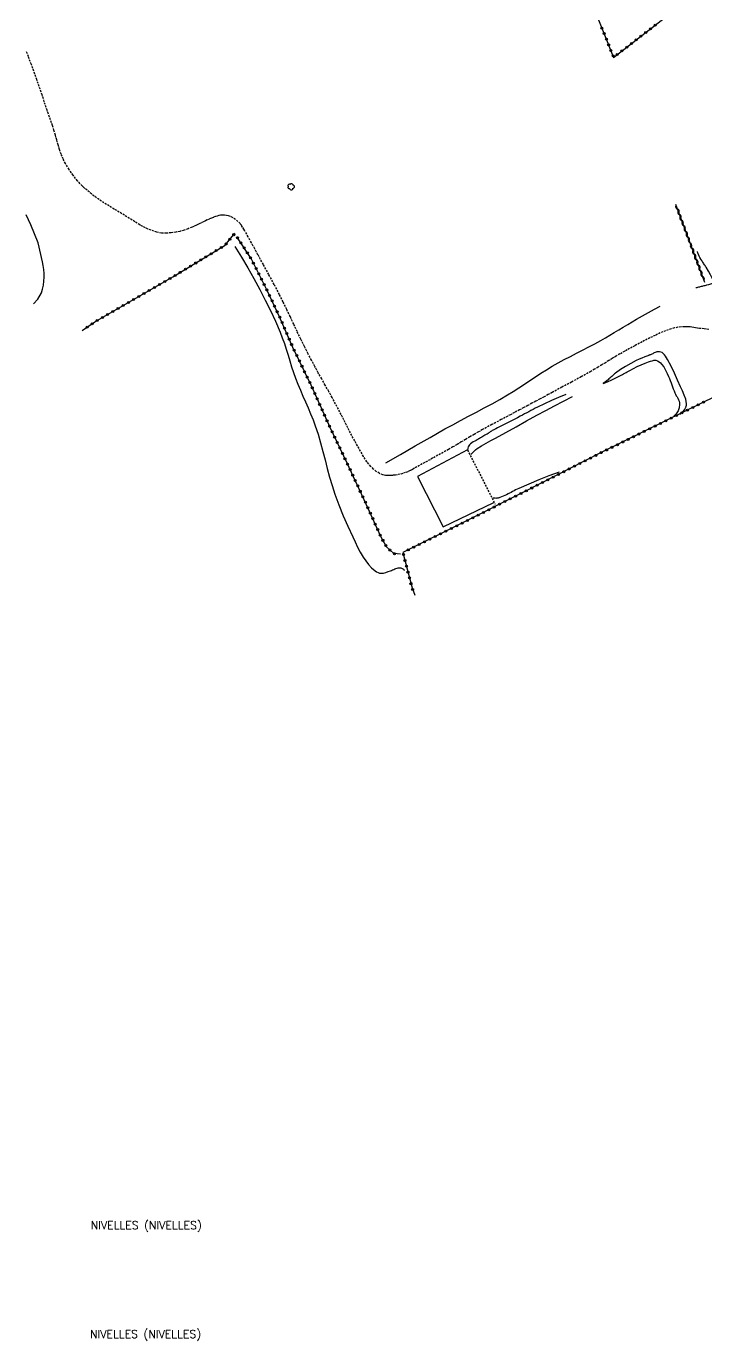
# Model space of a CAD drawing. Header units: millimetres. Extents: x 147000 to 148000, y 141000 to 142001.
# Drawn here: x 147000 to 147169.8, y 141484.6 to 141813.2 of the extents above; entities that cross this region are included whole.
import ezdxf
from ezdxf.enums import TextEntityAlignment as Align

# ---------------------------------------------------------------- set-up
doc = ezdxf.new("R2010")
doc.units = ezdxf.units.MM
doc.linetypes.add('DASHED', pattern=[0.75, 0.5, -0.25])
doc.layers.get('0').update_dxf_attribs({"linetype": 'CONTINUOUS'})
for name, color, linetype in [('W0070', 7, 'DASHED'), ('W0112', 1, 'DASHED'), ('W0211', 2, 'CONTINUOUS'), ('W0214', 2, 'CONTINUOUS'), ('W0300', 7, 'CONTINUOUS'), ('W0310', 3, 'CONTINUOUS'), ('W0322', 7, 'CONTINUOUS'), ('W0323', 7, 'CONTINUOUS'), ('W0333', 7, 'CONTINUOUS'), ('W0515', 5, 'CONTINUOUS'), ('W0980', 7, 'CONTINUOUS')]:
    doc.layers.add(name, color=color, linetype=linetype)
doc.styles.get("Standard").update_dxf_attribs({"font": 'romans.shx', "width": 0.85})

# ---------------------------------------------------------------- blocks, each defined once
blk = doc.blocks.new('T300')
for p, q in [((-0.8, 0.51), (-0.86, 0.34)), ((-0.86, 0.34), (-0.86, 0.17)), ((-0.86, 0.17), (-0.74, 0.06)), ((-0.69, 0.63), (-0.8, 0.51)), ((-0.8, -0.06), (-0.74, 0.06)), ((-0.74, 0.06), (-0.69, 0.11)), ((-0.57, 0.69), (-0.69, 0.63)), ((-0.46, 0.69), (-0.57, 0.69)), ((-0.29, 0.63), (-0.46, 0.69)), ((-0.29, 0.63), (-0.17, 0.74)), ((-0.23, 0.57), (-0.29, 0.63)), ((-0.17, 0.74), (-0.06, 0.8)), ((-0.06, 0.8), (0.06, 0.8)), ((0.06, 0.8), (0.23, 0.74)), ((0.23, 0.74), (0.34, 0.63)), ((0.34, 0.63), (0.4, 0.51)), ((0.46, 0.46), (0.34, 0.46)), ((0.4, 0.51), (0.4, 0.46)), ((0.57, 0.4), (0.46, 0.46)), ((0.57, 0.4), (0.69, 0.29)), ((0.69, 0.29), (0.74, 0.17)), ((0.74, 0.06), (0.69, -0.17)), ((0.74, 0.17), (0.74, 0.06)), ((-0.8, -0.17), (-0.8, -0.06)), ((-0.8, -0.23), (-0.8, -0.17)), ((-0.74, -0.34), (-0.8, -0.23)), ((-0.69, -0.4), (-0.74, -0.34)), ((-0.51, -0.46), (-0.69, -0.4)), ((-0.4, -0.46), (-0.51, -0.46)), ((-0.4, -0.46), (-0.34, -0.46)), ((-0.34, -0.46), (-0.34, -0.4)), ((-0.34, -0.51), (-0.34, -0.46)), ((-0.29, -0.63), (-0.34, -0.51)), ((-0.17, -0.74), (-0.29, -0.63)), ((-0.06, -0.8), (-0.17, -0.74)), ((0.06, -0.8), (-0.06, -0.8)), ((0.17, -0.74), (0.06, -0.8)), ((0.23, -0.69), (0.17, -0.74)), ((0.29, -0.46), (0.23, -0.46)), ((0.29, -0.63), (0.23, -0.69)), ((0.46, -0.4), (0.29, -0.46)), ((0.34, -0.51), (0.29, -0.63)), ((0.34, -0.51), (0.34, -0.46)), ((0.57, -0.34), (0.46, -0.4)), ((0.63, -0.29), (0.57, -0.34)), ((0.69, -0.17), (0.63, -0.29))]:
    blk.add_line(p, q)
blk = doc.blocks.new('t310o')
at = {"color": 0, "linetype": 'Continuous'}
for centre, start, end in [((-0.5, 0.38), 216.8699, 323.1304), ((0.5, -0.37), 36.8699, 143.1303)]:
    blk.add_arc(centre, 0.625, start, end, dxfattribs=at)
blk = doc.blocks.new('t323o')
at = {"color": 0, "linetype": 'Continuous'}
for radius in [0.25, 0.15]:
    blk.add_circle((0, 0), radius, dxfattribs=at)
blk = doc.blocks.new('t322o')
at = {"color": 0, "linetype": 'Continuous'}
for radius in [0.25, 0.15]:
    blk.add_circle((0, 0), radius, dxfattribs=at)

msp = doc.modelspace()

# ---------------------------------------------------------------- linework, layer by layer
at = {"layer": 'W0070'}
for points in [[(147014, 141773.33), (147012.8, 141774.61), (147011.69, 141775.97), (147010.68, 141777.41), (147009.79, 141778.92), (147009.23, 141780.05), (147008.74, 141781.22), (147008.32, 141782.41), (147007.95, 141783.61), (147007.61, 141784.82), (147007.27, 141786.02), (147006.91, 141787.22), (147006.53, 141788.41), (147005.22, 141792.23), (147003.93, 141796.06), (147002.62, 141799.88), (147001.26, 141803.68), (147000.53, 141805.64), (147000, 141807.03)], [(147170.62, 141737.46), (147169.41, 141737.59), (147168.21, 141737.71), (147167.74, 141737.77), (147167.28, 141737.83), (147166.82, 141737.91), (147166.35, 141737.98), (147165.89, 141738.05), (147165.42, 141738.1), (147164.95, 141738.13), (147164.48, 141738.13), (147163.63, 141738.08), (147162.8, 141737.97), (147161.97, 141737.81), (147161.16, 141737.59), (147159.78, 141737.13), (147158.45, 141736.56), (147157.14, 141735.94), (147155.84, 141735.31), (147153.94, 141734.36), (147152.06, 141733.36), (147150.21, 141732.34), (147148.36, 141731.3), (147147.44, 141730.77), (147146.53, 141730.22), (147145.62, 141729.67), (147144.72, 141729.12), (147143.81, 141728.56), (147142.91, 141728.01), (147142, 141727.47), (147141.08, 141726.93), (147138.68, 141725.59), (147136.27, 141724.28), (147133.85, 141722.99), (147131.43, 141721.69), (147130.42, 141721.15), (147129.4, 141720.6), (147128.39, 141720.06), (147127.37, 141719.52), (147126.35, 141718.98), (147125.34, 141718.44), (147124.32, 141717.9), (147123.3, 141717.35), (147120.99, 141716.13), (147118.67, 141714.9), (147116.35, 141713.67), (147114.05, 141712.41), (147112.98, 141711.8), (147111.91, 141711.19), (147110.84, 141710.56), (147109.78, 141709.93), (147108.72, 141709.3), (147107.65, 141708.68), (147106.58, 141708.05), (147105.51, 141707.44), (147103.54, 141706.33), (147101.56, 141705.24), (147099.58, 141704.16), (147097.6, 141703.08), (147097.04, 141702.77), (147096.49, 141702.45), (147095.93, 141702.15), (147095.35, 141701.88), (147094.73, 141701.64), (147094.09, 141701.43), (147093.44, 141701.25), (147092.78, 141701.11), (147092.2, 141701.01), (147091.61, 141700.96), (147091.01, 141700.93), (147090.42, 141700.93), (147090.1, 141700.93), (147089.77, 141700.93), (147089.43, 141700.97), (147089.11, 141701.06), (147088.26, 141701.45), (147087.48, 141701.96), (147086.77, 141702.55), (147086.11, 141703.19), (147085.13, 141704.37), (147084.29, 141705.66), (147083.54, 141706.99), (147082.8, 141708.3), (147082.07, 141709.59), (147081.36, 141710.9), (147080.67, 141712.21), (147080, 141713.53), (147079.34, 141714.86), (147078.67, 141716.18), (147077.99, 141717.5), (147077.3, 141718.81), (147076.45, 141720.39), (147075.58, 141721.95), (147074.71, 141723.51), (147073.84, 141725.07), (147072.97, 141726.63), (147072.1, 141728.2), (147071.26, 141729.77), (147070.42, 141731.36), (147069.5, 141733.19), (147068.6, 141735.04), (147067.71, 141736.89), (147066.84, 141738.75), (147065.97, 141740.61), (147065.08, 141742.46), (147064.19, 141744.31), (147063.27, 141746.15), (147061.96, 141748.66), (147060.61, 141751.16), (147059.25, 141753.64), (147057.89, 141756.13), (147057.08, 141757.62), (147056.27, 141759.1), (147055.45, 141760.58), (147054.61, 141762.05), (147054.34, 141762.52), (147054.07, 141763), (147053.78, 141763.47), (147053.44, 141763.9), (147052.9, 141764.43), (147052.32, 141764.91), (147051.69, 141765.33), (147051.01, 141765.67), (147050.52, 141765.85), (147050.02, 141765.96), (147049.51, 141766.02), (147048.99, 141766.02), (147048.55, 141765.98), (147048.12, 141765.89), (147047.7, 141765.76), (147047.28, 141765.63), (147046.76, 141765.45), (147046.25, 141765.25), (147045.74, 141765.03), (147045.24, 141764.81), (147044.76, 141764.59), (147044.28, 141764.36), (147043.81, 141764.12), (147043.34, 141763.88), (147042.86, 141763.65), (147042.39, 141763.42), (147041.9, 141763.2), (147041.42, 141763), (147040.42, 141762.62), (147039.42, 141762.26), (147038.4, 141761.96), (147037.35, 141761.75), (147036.18, 141761.59), (147035, 141761.51), (147033.8, 141761.54), (147032.62, 141761.73), (147030.43, 141762.49), (147028.38, 141763.57), (147026.44, 141764.79), (147024.52, 141765.99), (147021.96, 141767.52), (147019.42, 141769.08), (147016.94, 141770.78), (147014.64, 141772.71), (147014.48, 141772.86), (147014.32, 141773.02), (147014.16, 141773.17), (147014, 141773.33)]]:
    msp.add_lwpolyline(points, dxfattribs=at)
at = {"layer": 'W0112'}
msp.add_lwpolyline([(147110.28, 141707.28), (147117.18, 141693.73)], dxfattribs=at)
at = {"layer": 'W0211'}
for points in [[(147163.37, 141716.28), (147163.78, 141716.59), (147164.15, 141716.96), (147164.47, 141717.36), (147164.74, 141717.8), (147164.8, 141717.92), (147164.86, 141718.05), (147164.9, 141718.18), (147164.94, 141718.31), (147164.97, 141718.45), (147164.99, 141718.59), (147165, 141718.73), (147165, 141718.87), (147164.82, 141719.98), (147164.44, 141721.04), (147163.97, 141722.05), (147163.52, 141723.05), (147162.77, 141724.79), (147161.99, 141726.53), (147161.14, 141728.24), (147160.23, 141729.91), (147160.02, 141730.31), (147159.79, 141730.73), (147159.53, 141731.12), (147159.18, 141731.45), (147158.89, 141731.64), (147158.56, 141731.78), (147158.22, 141731.86), (147157.86, 141731.88), (147157.62, 141731.85), (147157.39, 141731.78), (147157.17, 141731.69), (147156.95, 141731.58), (147156.75, 141731.47), (147156.55, 141731.36), (147156.34, 141731.25), (147156.13, 141731.15), (147156.03, 141731.12), (147155.93, 141731.08), (147155.83, 141731.05), (147155.73, 141731.01), (147155.63, 141730.98), (147155.53, 141730.95), (147155.43, 141730.91), (147155.33, 141730.87), (147154.6, 141730.59), (147153.87, 141730.29), (147153.14, 141729.98), (147152.43, 141729.64), (147151.1, 141728.94), (147149.79, 141728.19), (147148.51, 141727.39), (147147.27, 141726.53), (147147.02, 141726.34), (147146.78, 141726.13), (147146.55, 141725.93), (147146.31, 141725.71), (147146.09, 141725.5), (147145.86, 141725.28), (147145.62, 141725.07), (147145.39, 141724.87), (147145.09, 141724.62), (147144.79, 141724.38), (147144.49, 141724.15), (147144.19, 141723.91)], [(147111.14, 141706.18), (147111.49, 141706.58), (147111.86, 141706.96), (147112.25, 141707.31), (147112.66, 141707.64), (147113.77, 141708.38), (147114.94, 141709.03), (147116.13, 141709.64), (147117.3, 141710.26), (147119.88, 141711.7), (147122.46, 141713.13), (147125.04, 141714.55), (147127.63, 141715.97), (147129.83, 141717.16), (147132.04, 141718.34), (147134.26, 141719.52), (147136.47, 141720.69)], [(147133.18, 141701.8), (147130.62, 141700.86), (147128.08, 141699.86), (147125.56, 141698.8), (147123.06, 141697.69), (147122.68, 141697.51), (147122.3, 141697.32), (147121.92, 141697.12), (147121.55, 141696.92), (147121.17, 141696.71), (147120.79, 141696.51), (147120.42, 141696.32), (147120.03, 141696.13), (147119.62, 141695.94), (147119.21, 141695.75), (147118.79, 141695.57), (147118.37, 141695.41), (147118.22, 141695.36), (147118.06, 141695.31), (147117.9, 141695.27), (147117.74, 141695.23), (147117.54, 141695.22), (147117.35, 141695.21), (147117.15, 141695.22), (147116.95, 141695.23), (147116.87, 141695.24), (147116.79, 141695.24), (147116.71, 141695.26), (147116.64, 141695.27)]]:
    msp.add_lwpolyline(points, dxfattribs=at)
at = {"layer": 'W0214'}
for points in [[(147052.11, 141758.18), (147053.76, 141755.54), (147055.36, 141752.86), (147056.9, 141750.15), (147058.39, 141747.41), (147059.74, 141744.79), (147061.05, 141742.16), (147062.29, 141739.48), (147063.44, 141736.77), (147063.98, 141735.35), (147064.49, 141733.92), (147064.96, 141732.48), (147065.41, 141731.03), (147065.85, 141729.58), (147066.31, 141728.13), (147066.79, 141726.69), (147067.3, 141725.26), (147067.88, 141723.76), (147068.5, 141722.27), (147069.14, 141720.79), (147069.79, 141719.32), (147070.44, 141717.84), (147071.07, 141716.36), (147071.66, 141714.86), (147072.22, 141713.35), (147072.91, 141711.24), (147073.54, 141709.11), (147074.12, 141706.96), (147074.67, 141704.81), (147075.22, 141702.66), (147075.8, 141700.52), (147076.43, 141698.39), (147077.12, 141696.28), (147078.13, 141693.56), (147079.22, 141690.88), (147080.38, 141688.23), (147081.58, 141685.6), (147082.16, 141684.31), (147082.76, 141683.01), (147083.41, 141681.74), (147084.16, 141680.52), (147084.82, 141679.58), (147085.52, 141678.68), (147086.31, 141677.83), (147087.21, 141677.09), (147087.55, 141676.87), (147087.91, 141676.68), (147088.29, 141676.54), (147088.7, 141676.47), (147089.3, 141676.52), (147089.89, 141676.68), (147090.44, 141676.9), (147090.99, 141677.1), (147091.27, 141677.2), (147091.54, 141677.32), (147091.82, 141677.45), (147092.09, 141677.57), (147092.37, 141677.69), (147092.66, 141677.79), (147092.97, 141677.86), (147093.28, 141677.88), (147093.45, 141677.86), (147093.61, 141677.81), (147093.77, 141677.74), (147093.91, 141677.67), (147094.08, 141677.57), (147094.24, 141677.47), (147094.39, 141677.36), (147094.54, 141677.23)], [(147144.2, 141723.92), (147145.25, 141724.38), (147146.31, 141724.85), (147147.35, 141725.35), (147148.38, 141725.86), (147148.69, 141726.02), (147148.99, 141726.18), (147149.29, 141726.35), (147149.59, 141726.52), (147149.89, 141726.69), (147150.19, 141726.85), (147150.5, 141727.02), (147150.8, 141727.18), (147151.75, 141727.66), (147152.71, 141728.14), (147153.67, 141728.6), (147154.65, 141729.02), (147155.09, 141729.18), (147155.53, 141729.34), (147155.98, 141729.47), (147156.43, 141729.6), (147156.64, 141729.67), (147156.86, 141729.74), (147157.09, 141729.79), (147157.33, 141729.78), (147157.76, 141729.63), (147158.15, 141729.38), (147158.48, 141729.09), (147158.78, 141728.77), (147159.32, 141728.05), (147159.76, 141727.27), (147160.14, 141726.46), (147160.5, 141725.65), (147160.73, 141725.15), (147160.94, 141724.65), (147161.13, 141724.13), (147161.32, 141723.62), (147161.51, 141723.1), (147161.69, 141722.59), (147161.88, 141722.08), (147162.08, 141721.57), (147162.24, 141721.22), (147162.43, 141720.88), (147162.63, 141720.56), (147162.82, 141720.23), (147163.01, 141719.87), (147163.16, 141719.5), (147163.26, 141719.1), (147163.28, 141718.7), (147163.17, 141717.86), (147162.88, 141717.06), (147162.43, 141716.35), (147161.85, 141715.74)], [(147134.81, 141721.21), (147133.03, 141720.45), (147131.25, 141719.66), (147129.49, 141718.84), (147127.73, 141717.99), (147127.2, 141717.72), (147126.66, 141717.45), (147126.13, 141717.17), (147125.6, 141716.88), (147125.07, 141716.6), (147124.54, 141716.31), (147124, 141716.02), (147123.47, 141715.74), (147122.79, 141715.38), (147122.12, 141715.03), (147121.44, 141714.67), (147120.76, 141714.32), (147120.27, 141714.07), (147119.77, 141713.83), (147119.28, 141713.6), (147118.78, 141713.36), (147118.29, 141713.13), (147117.8, 141712.88), (147117.31, 141712.63), (147116.83, 141712.36), (147116.65, 141712.26), (147116.47, 141712.15), (147116.3, 141712.03), (147116.13, 141711.92), (147115.96, 141711.8), (147115.79, 141711.68), (147115.61, 141711.57), (147115.44, 141711.46), (147115.17, 141711.29), (147114.9, 141711.14), (147114.63, 141710.98), (147114.36, 141710.83), (147114.09, 141710.67), (147113.82, 141710.52), (147113.55, 141710.36), (147113.28, 141710.21), (147113.07, 141710.08), (147112.87, 141709.96), (147112.66, 141709.84), (147112.46, 141709.71), (147112.09, 141709.5), (147111.71, 141709.3), (147111.34, 141709.07), (147111.01, 141708.8), (147110.8, 141708.58), (147110.6, 141708.35), (147110.44, 141708.08), (147110.34, 141707.77), (147110.34, 141707.68), (147110.35, 141707.59), (147110.38, 141707.5), (147110.43, 141707.42)]]:
    msp.add_lwpolyline(points, dxfattribs=at)
at = {"layer": 'W0300'}
for points in [[(147171.96, 141749.06), (147171.49, 141750.06), (147170.98, 141751.05), (147170.46, 141752.03), (147169.91, 141752.99), (147169.78, 141753.21), (147169.64, 141753.41), (147169.5, 141753.62), (147169.36, 141753.82), (147169.22, 141754.03), (147169.08, 141754.23), (147168.94, 141754.44), (147168.81, 141754.65), (147168.59, 141755.03), (147168.37, 141755.4), (147168.16, 141755.78), (147167.97, 141756.18), (147167.9, 141756.37), (147167.83, 141756.56), (147167.77, 141756.76), (147167.73, 141756.96)], [(147171.96, 141749.06), (147171.48, 141748.9), (147171, 141748.75), (147170.51, 141748.6), (147170.02, 141748.47), (147169.8, 141748.41), (147169.57, 141748.35), (147169.34, 141748.3), (147169.12, 141748.25), (147168.89, 141748.19), (147168.66, 141748.14), (147168.43, 141748.09), (147168.21, 141748.03), (147167.99, 141747.98), (147167.77, 141747.92), (147167.55, 141747.87), (147167.33, 141747.81)], [(147089.83, 141704.05), (147093.51, 141706.2), (147097.2, 141708.34), (147100.91, 141710.45), (147104.62, 141712.55), (147106.57, 141713.62), (147108.54, 141714.68), (147110.51, 141715.72), (147112.48, 141716.76), (147114.45, 141717.81), (147116.41, 141718.87), (147118.36, 141719.96), (147120.29, 141721.08), (147121.7, 141721.94), (147123.1, 141722.83), (147124.48, 141723.73), (147125.86, 141724.65), (147127.24, 141725.57), (147128.63, 141726.48), (147130.03, 141727.36), (147131.45, 141728.22), (147132.94, 141729.07), (147134.45, 141729.89), (147135.98, 141730.69), (147137.51, 141731.48), (147139.04, 141732.26), (147140.57, 141733.05), (147142.09, 141733.86), (147143.59, 141734.69), (147144.72, 141735.34), (147145.84, 141736), (147146.96, 141736.68), (147148.07, 141737.36), (147149.18, 141738.03), (147150.3, 141738.71), (147151.42, 141739.38), (147152.54, 141740.03), (147154.01, 141740.87), (147155.49, 141741.69), (147156.97, 141742.5), (147158.45, 141743.29)]]:
    msp.add_lwpolyline(points, dxfattribs=at)
at = {"layer": 'W0310'}
msp.add_lwpolyline([(147162.27, 141768.74), (147169.54, 141749.27)], dxfattribs=at)
at = {"layer": 'W0322'}
msp.add_lwpolyline([(147093.51, 141681.27), (147091.82, 141681.4), (147090.05, 141683.11), (147088.57, 141685.71), (147084.96, 141693.8), (147080.16, 141704.04), (147075.92, 141712.92), (147071.16, 141723.52), (147066.63, 141732.92), (147063.31, 141740.62), (147060.1, 141747.37), (147056.17, 141755.16), (147052.82, 141760.36), (147052.58, 141760.57)], dxfattribs=at)
at = {"layer": 'W0323'}
for points in [[(147126.29, 141909.28), (147134.63, 141892.76), (147142.88, 141876.77), (147154.7, 141853.67), (147132.97, 141840.1), (147146.79, 141805.46), (147162.75, 141817.82), (147178.88, 141826.15), (147185.87, 141829.59)], [(147014, 141737.14), (147017.12, 141739.31), (147036.61, 141750.57), (147049.69, 141758.49), (147052.12, 141761.49)], [(147180.13, 141724.57), (147164.5, 141716.92), (147143.51, 141706.55), (147124.47, 141696.87), (147109.89, 141689.47), (147094.13, 141681.66)], [(147094.13, 141681.66), (147096.41, 141672.85), (147097.11, 141671.05)]]:
    msp.add_lwpolyline(points, dxfattribs=at)
at = {"layer": 'W0333'}
msp.add_lwpolyline([(147110.26, 141707.34), (147097.81, 141700.71), (147104.18, 141688.06), (147116.89, 141694.2)], dxfattribs=at)
at = {"layer": 'W0515'}
msp.add_lwpolyline([(147001.79, 141743.84), (147002.86, 141745.01), (147003.76, 141746.58), (147004.08, 141747.53), (147004.3, 141748.5), (147004.42, 141749.49), (147004.46, 141750.48), (147004.43, 141751.46), (147004.35, 141752.43), (147004.23, 141753.39), (147004.09, 141754.35), (147002.93, 141759.06), (147001.14, 141763.59), (147000, 141766.1)], dxfattribs=at)

# ---------------------------------------------------------------- block references
at = {"layer": 'W0300'}
msp.add_blockref('T300', (147066.24, 141773.08), dxfattribs=at)
at = {"layer": 'W0310', "rotation": 290.4948697110848}
for p in [(147162.72, 141767.53), (147163.24, 141766.13), (147163.77, 141764.72), (147164.29, 141763.32), (147164.82, 141761.91), (147165.34, 141760.51), (147165.87, 141759.1), (147166.39, 141757.7), (147166.92, 141756.29), (147167.44, 141754.89), (147167.97, 141753.48), (147168.49, 141752.08), (147169.02, 141750.67)]:
    msp.add_blockref('t310o', p, dxfattribs=at)
at = {"layer": 'W0322'}
for p, rotation in [((147052.8, 141760.37), 137.875453683465), ((147053.62, 141759.11), 122.8114692267391), ((147054.43, 141757.85), 122.8114692267391), ((147055.25, 141756.59), 122.8114692267391), ((147056.06, 141755.33), 122.8114692267391), ((147056.75, 141754), 116.7969690878495), ((147057.43, 141752.66), 116.7969690878495), ((147058.11, 141751.32), 116.7969690878495), ((147058.78, 141749.98), 116.7969690878495), ((147059.46, 141748.64), 116.7969690878495), ((147060.13, 141747.3), 115.4297128482758), ((147060.78, 141745.95), 115.4297128482758), ((147061.42, 141744.59), 115.4297128482758), ((147062.06, 141743.24), 115.4297128482758), ((147062.71, 141741.88), 115.4297128482758), ((147063.35, 141740.53), 113.3628385034574), ((147063.94, 141739.15), 113.3628385034574), ((147064.54, 141737.77), 113.3628385034574), ((147065.13, 141736.4), 113.3628385034574), ((147065.73, 141735.02), 113.3628385034574), ((147066.32, 141733.64), 113.3628385034574), ((147066.95, 141732.28), 115.7006084627866), ((147067.6, 141730.93), 115.7006084627866), ((147068.25, 141729.58), 115.7006084627866), ((147068.9, 141728.22), 115.7006084627866), ((147069.55, 141726.87), 115.7006084627866), ((147070.2, 141725.52), 115.7006084627866), ((147070.85, 141724.17), 115.7006084627866), ((147071.48, 141722.81), 114.1596543355905), ((147072.09, 141721.44), 114.1596543355905), ((147072.71, 141720.07), 114.1596543355905), ((147073.32, 141718.7), 114.1596543355905), ((147073.94, 141717.33), 114.1596543355905), ((147074.55, 141715.97), 114.1596543355905), ((147075.16, 141714.6), 114.1596543355905), ((147075.78, 141713.23), 114.1596543355905), ((147076.42, 141711.87), 115.5439741650106), ((147077.06, 141710.52), 115.5439741650106), ((147077.71, 141709.16), 115.5439741650106), ((147078.36, 141707.81), 115.5439741650106), ((147079, 141706.46), 115.5439741650106), ((147079.65, 141705.1), 115.5439741650106), ((147080.3, 141703.75), 115.1374850643753), ((147080.93, 141702.39), 115.1374850643753), ((147081.57, 141701.03), 115.1374850643753), ((147082.21, 141699.68), 115.1374850643753), ((147082.84, 141698.32), 115.1374850643753), ((147083.48, 141696.96), 115.1374850643753), ((147084.12, 141695.6), 115.1374850643753), ((147084.76, 141694.24), 115.1374850643753), ((147085.38, 141692.88), 114.0498590747527), ((147085.99, 141691.51), 114.0498590747527), ((147086.6, 141690.14), 114.0498590747527), ((147087.21, 141688.77), 114.0498590747527), ((147087.82, 141687.4), 114.0498590747527), ((147088.43, 141686.03), 114.0498590747527), ((147089.14, 141684.71), 119.4838544949551), ((147089.88, 141683.4), 119.4838544949551), ((147090.88, 141682.3), 136.0858899117675), ((147092.02, 141681.38), 175.4408751619539)]:
    msp.add_blockref('t322o', p, dxfattribs=dict(at, rotation=rotation))
at = {"layer": 'W0323'}
for p, rotation in [((147143.87, 141812.77), 291.7569052601793), ((147144.43, 141811.38), 291.7569052601793), ((147154.8, 141811.66), 37.76418431015127), ((147155.99, 141812.58), 37.76418431015127), ((147157.17, 141813.5), 37.76418431015127), ((147144.99, 141809.98), 291.7569052601793), ((147145.54, 141808.59), 291.7569052601793), ((147150.06, 141807.99), 37.76418431015127), ((147151.24, 141808.91), 37.76418431015127), ((147152.43, 141809.83), 37.76418431015127), ((147153.61, 141810.75), 37.76418431015127), ((147146.1, 141807.2), 291.7569052601793), ((147146.65, 141805.81), 291.7569052601793), ((147147.68, 141806.15), 37.76418431015127), ((147148.87, 141807.07), 37.76418431015127), ((147049.94, 141758.8), 50.95295432263757), ((147050.89, 141759.97), 50.95295432263757), ((147051.83, 141761.13), 50.95295432263757), ((147044.9, 141755.59), 31.18860090452862), ((147046.18, 141756.37), 31.18860090452862), ((147047.46, 141757.15), 31.18860090452862), ((147048.75, 141757.92), 31.18860090452862), ((147039.77, 141752.49), 31.18860090452862), ((147041.05, 141753.26), 31.18860090452862), ((147042.33, 141754.04), 31.18860090452862), ((147043.62, 141754.82), 31.18860090452862), ((147034.61, 141749.42), 30.01513495733849), ((147035.91, 141750.17), 30.01513495733849), ((147037.2, 141750.93), 31.18860090452862), ((147038.48, 141751.71), 31.18860090452862), ((147028.11, 141745.67), 30.01513495733849), ((147029.41, 141746.42), 30.01513495733849), ((147030.71, 141747.17), 30.01513495733849), ((147032.01, 141747.92), 30.01513495733849), ((147033.31, 141748.67), 30.01513495733849), ((147022.92, 141742.67), 30.01513495733849), ((147024.22, 141743.42), 30.01513495733849), ((147025.52, 141744.17), 30.01513495733849), ((147026.82, 141744.92), 30.01513495733849), ((147017.72, 141739.66), 30.01513495733849), ((147019.02, 141740.41), 30.01513495733849), ((147020.32, 141741.17), 30.01513495733849), ((147021.62, 141741.92), 30.01513495733849), ((147015.23, 141738), 34.8712082603429), ((147016.46, 141738.86), 34.8712082603429), ((147163.86, 141716.61), 206.306815960573), ((147165.21, 141717.27), 206.0510627790827), ((147166.56, 141717.93), 206.0510627790827), ((147167.9, 141718.59), 206.0510627790827), ((147169.25, 141719.25), 206.0510627790827), ((147157.14, 141713.29), 206.306815960573), ((147158.48, 141713.95), 206.306815960573), ((147159.83, 141714.61), 206.306815960573), ((147161.17, 141715.28), 206.306815960573), ((147162.52, 141715.94), 206.306815960573), ((147150.42, 141709.96), 206.306815960573), ((147151.76, 141710.63), 206.306815960573), ((147153.11, 141711.29), 206.306815960573), ((147154.45, 141711.96), 206.306815960573), ((147155.8, 141712.62), 206.306815960573), ((147143.69, 141706.64), 206.306815960573), ((147145.04, 141707.3), 206.306815960573), ((147146.38, 141707.97), 206.306815960573), ((147147.73, 141708.63), 206.306815960573), ((147149.07, 141709.3), 206.306815960573), ((147137.01, 141703.24), 206.9441541988002), ((147138.34, 141703.92), 206.9441541988002), ((147139.68, 141704.6), 206.9441541988002), ((147141.02, 141705.28), 206.9441541988002), ((147142.36, 141705.96), 206.9441541988002), ((147130.32, 141699.84), 206.9441541988002), ((147131.66, 141700.52), 206.9441541988002), ((147133, 141701.2), 206.9441541988002), ((147134.33, 141701.88), 206.9441541988002), ((147135.67, 141702.56), 206.9441541988002), ((147123.63, 141696.45), 206.9036673608597), ((147124.97, 141697.12), 206.9441541988002), ((147126.31, 141697.8), 206.9441541988002), ((147127.65, 141698.48), 206.9441541988002), ((147128.98, 141699.16), 206.9441541988002), ((147116.95, 141693.05), 206.9036673608597), ((147118.28, 141693.73), 206.9036673608597), ((147119.62, 141694.41), 206.9036673608597), ((147120.96, 141695.09), 206.9036673608597), ((147122.3, 141695.77), 206.9036673608597), ((147111.6, 141690.34), 206.9036673608597), ((147112.93, 141691.02), 206.9036673608597), ((147114.27, 141691.69), 206.9036673608597), ((147115.61, 141692.37), 206.9036673608597), ((147104.88, 141686.99), 206.3785867117473), ((147106.23, 141687.66), 206.3785867117473), ((147107.57, 141688.32), 206.3785867117473), ((147108.92, 141688.99), 206.3785867117473), ((147110.26, 141689.66), 206.9036673608597), ((147098.17, 141683.66), 206.3785867117473), ((147099.51, 141684.32), 206.3785867117473), ((147100.85, 141684.99), 206.3785867117473), ((147102.2, 141685.66), 206.3785867117473), ((147103.54, 141686.32), 206.3785867117473), ((147094.27, 141681.15), 284.4700973642658), ((147095.48, 141682.32), 206.3785867117473), ((147096.82, 141682.99), 206.3785867117473), ((147094.64, 141679.69), 284.4700973642658), ((147095.02, 141678.24), 284.4700973642658), ((147095.39, 141676.79), 284.4700973642658), ((147095.77, 141675.34), 284.4700973642658), ((147096.14, 141673.88), 284.4700973642658), ((147096.56, 141672.45), 291.2111651072137)]:
    msp.add_blockref('t323o', p, dxfattribs=dict(at, rotation=rotation))

# ---------------------------------------------------------------- texts
at = {"layer": 'W0980'}
for p in [(147029.97, 141513.37), (147029.81, 141486.16)]:
    msp.add_text('NIVELLES (NIVELLES)', height=2, dxfattribs=at).set_placement(p, align=Align.MIDDLE)

doc.saveas('drawing.dxf')
